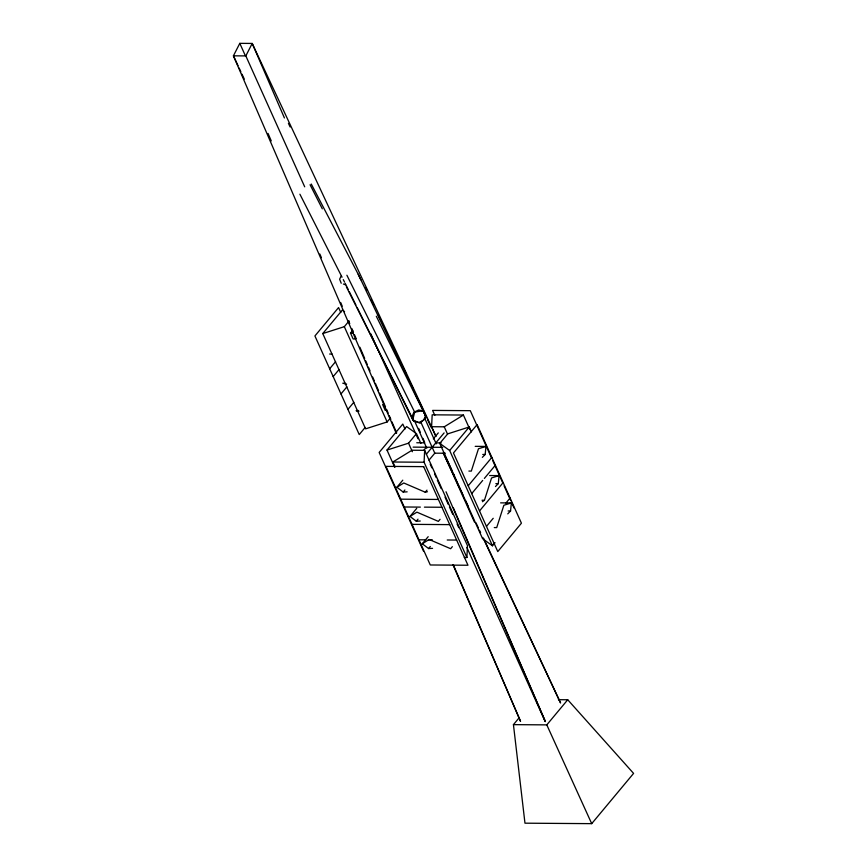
<?xml version="1.0" encoding="UTF-8"?>
<svg xmlns="http://www.w3.org/2000/svg" width="867" height="867" viewBox="0 0 867 867"><rect width="100%" height="100%" fill="white"/><g stroke="black" fill="none" stroke-linecap="round" stroke-linejoin="round"><path stroke-width="1.3" d="M464.3 557.492L466.901 557.514L424.082 462.23L424.657 450.331L411.998 450.244L392.849 462.013L395.038 466.901M435.993 436.491L431.603 426.716L432.178 414.816L463.412 415.044L470.001 429.696M466.901 557.514L467.476 545.614L424.657 450.331M482.355 457.364L485.162 454.481L485.964 446.429L475.214 446.353M495.469 486.539L498.276 483.656L499.078 475.604L489.671 475.539M507.748 513.871L510.555 510.988L511.357 502.936L500.617 502.86M414.664 412.139L423.063 410.676L426.347 417.504L419.975 423.194L412.757 419.866L414.664 412.139L346.887 275.229M482.42 501.722L484.436 500.259L491.578 477.934L499.078 475.604M311.264 184.032L358.223 274.265L425.664 415.488L423.66 420.137L418.794 422.489L413.906 421.167L346.345 286.76M341.186 276.053L339.615 279.196L341.208 283.249M435.635 435.733L252.21 43.437L239.801 43.35L233.418 55.824L396.262 433.294M304.696 186.828L245.827 55.911L252.21 43.437L284.419 117.955M390.313 418.143L387.137 421.958L365.592 428.84L322.762 333.567L342.367 310.039L344.567 311.621M322.762 333.567L344.318 326.675L349.076 320.963M355.784 338.975L353.14 338.964L350.485 333.058L352.674 330.435M329.666 368.757L335.583 361.669M333.177 376.571L339.095 369.483M340.98 393.943L346.898 386.845M347.916 409.376L353.834 402.288M365.148 427.464L359.241 434.562L314.916 335.952L338.574 307.568L340.785 312.499M394.68 467.172L386.996 450.071L406.601 426.542L416.474 433.652L420.874 443.427M386.996 450.071L408.541 443.178L416.474 433.652M423.855 450.222L426.347 447.231M433.305 438.875L438.29 432.893M407.154 491.838L403.188 492.055L396.891 487.254L402.787 480.177M426.336 454.243L444.088 432.936M495.035 542.72L492.478 545.787L482.594 538.678L439.775 443.395L447.719 433.868L469.264 426.987L471.464 431.874M428.992 460.149L434.8 453.181L445.389 453.246M403.188 492.055L404.9 489.996M492.478 545.787L449.659 450.504L469.264 426.987M396.891 487.254L403.784 482.984L425.242 492.207L426.954 490.148M420.267 521.013L416.301 521.23L410.004 516.439L416.745 508.344M416.301 521.23L418.013 519.17M440.068 519.322L438.355 521.381L416.897 512.159L410.004 516.439M468.202 485.791L491.849 457.408M432.557 548.345L428.591 548.562L422.283 543.761L428.19 536.684M471.713 493.605L482.691 480.426M484.382 478.4L495.36 465.221M428.591 548.562L430.303 546.503M479.516 510.966L503.163 482.583M452.357 546.654L450.645 548.713L429.176 539.491L422.283 543.761M486.452 526.41L493.215 518.293M505.884 503.088L510.11 498.026M558.391 699.691L567.733 699.756L633.582 773.397L591.706 823.65L524.968 823.184L513.437 724.639L519.3 717.605M513.437 724.639L546.795 724.877L567.733 699.756M431.603 426.716L444.251 426.813L463.412 415.044M485.964 446.429L478.465 448.759L471.323 471.084L468.895 471.074M511.357 502.936L503.857 505.266L496.715 527.591L494.288 527.58M425.242 492.207L427.453 491.73M245.827 55.911L233.418 55.824L238.002 65.632M350.485 333.058L353.129 333.08M329.633 354.039L332.061 354.05M342.747 383.214L345.174 383.236M356.239 410.557L358.667 410.568M416.756 442.766L424.7 442.82M435.787 442.896L441.086 442.939M413.115 447.134L442.734 447.339M482.735 454.46L485.162 454.481M392.849 462.013L424.082 462.23M495.848 483.634L498.276 483.656M400.717 499.175L438.399 499.446M482.009 500.248L484.436 500.259M404.228 506.989L420.376 507.108M424.418 507.141L441.91 507.26M508.127 510.966L510.555 510.988M412.031 524.362L449.713 524.622M418.967 539.805L425.697 539.848M428.385 539.87L432.427 539.892M447.231 540L456.66 540.065M344.08 383.647L346.616 384.081M356.359 410.98L358.895 411.413M343.386 284.029L345.554 284.81M439.775 443.395L449.659 450.504M310.072 184.736L322.307 208.828M299.906 194.219L342.064 277.223M343.289 279.629L344.513 282.035M376.311 316.249L426.347 417.504M345.12 283.238L348.111 289.285M349.314 291.702L355.893 305M357.096 307.427L412.757 419.866M358.223 274.265L360.856 279.738M425.664 415.488L423.638 411.261L418.75 409.939L413.884 412.291L411.879 416.94L413.906 421.167M288.418 123.342L290.142 127.016M365.516 287.551L366.665 290.001M371.271 299.809L373.579 304.707M378.175 314.515L380.483 319.414M401.768 364.758L405.799 373.33M408.671 379.464L412.703 388.037M415.575 394.171L419.606 402.743M420.755 405.192L426.51 417.45M427.659 419.899L431.116 427.258M443.2 452.986L462.761 494.656M465.644 500.779L467.942 505.689M475.994 522.844L478.302 527.743M479.451 530.192L480.6 532.641M482.897 537.551L560.581 702.985L483.786 538.71M443.666 452.888L452.26 471.28M453.408 473.729L454.557 476.189M239.151 68.081L240.863 71.755M242.012 74.204L244.299 79.103M546.795 724.877L591.706 823.65M484.675 442.679L470.293 410.676L432.6 410.416L434.811 415.336M485.032 443.481L491.676 458.253M492.781 460.713L500.226 477.283M500.519 477.955L502.99 483.439M504.095 485.899L510.728 500.671M511.833 503.131L514.055 508.051M444.251 426.813L447.545 434.139M443.687 453.593L474.422 521.999M424.559 417.927L436.22 443.861M420.918 422.294L434.8 453.181M414.567 421.015L426.781 448.196M430.205 464.192L431.853 467.855M434.595 473.967L436.242 477.63M437.336 480.069L441.184 488.62M445.031 497.17L448.326 504.496M449.42 506.946L452.715 514.272M457.104 524.047L458.751 527.71M370.794 333.795L418.002 438.767M466.88 547.445L545.191 721.604M239.801 43.35L245.35 55.694M405.008 428.992L402.797 424.071L379.15 452.455L423.464 551.065M408.541 443.178L412.389 451.729M382.607 404.521L385.262 410.427M344.318 326.675L387.137 421.958M418.642 428.428L420.257 432.156M422.944 438.366L424.548 442.094M446.028 491.773L545.354 721.528L453.311 507.694M453.051 564.905L520.547 721.355L453.3 564.742M268.055 133.453L271.263 140.909M319.836 254.009L321.44 257.737M340.655 302.485L342.259 306.214M348.664 321.126L349.737 323.619M351.872 328.582L353.476 332.31M354.538 334.803L356.142 338.531M359.881 347.233L364.682 358.418M365.755 360.9L367.348 364.628M368.421 367.12L370.025 370.848M372.691 377.058L374.295 380.786M375.357 383.268L378.565 390.735M379.627 393.217L385.501 406.883M386.574 409.376L388.167 413.104M389.24 415.586L390.844 419.314M391.906 421.806L396.707 432.991M477.11 424.602L453.463 452.975L497.777 551.585L521.425 523.202L477.11 424.602M423.66 466.641L385.967 466.37L430.281 564.981L467.974 565.241L423.66 466.641"/></g></svg>
